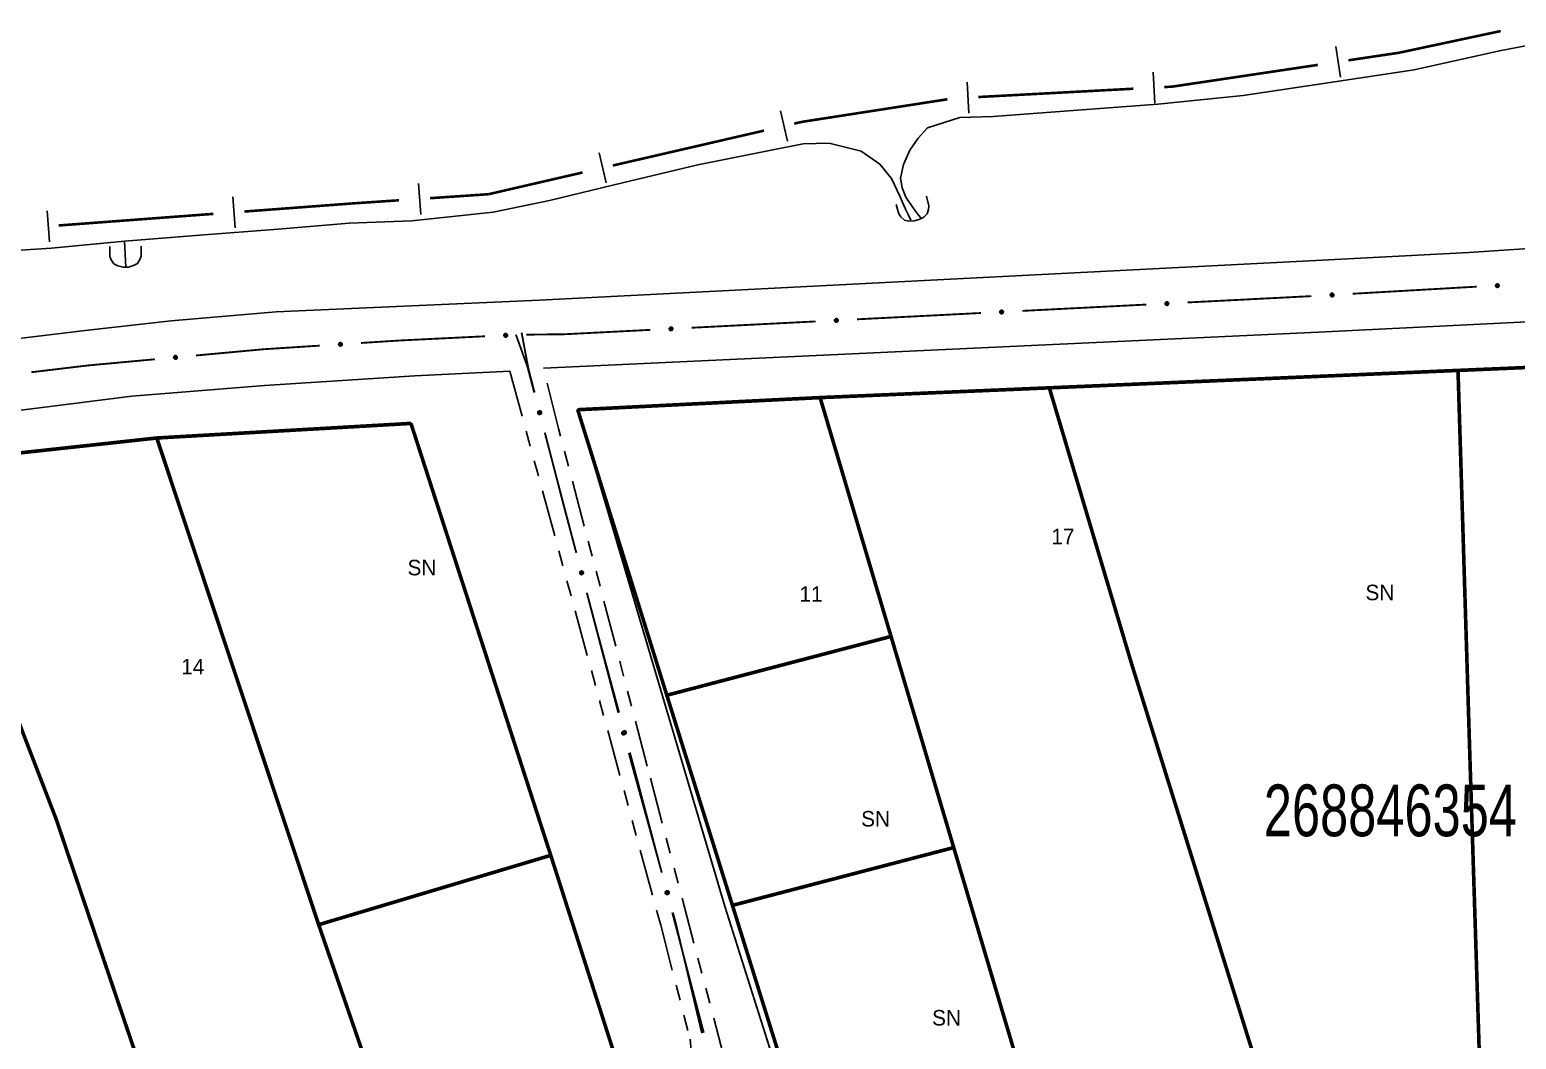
# Model space of a CAD drawing. Extents: x 205807 to 207855, y 4874692 to 4876446.
# Drawn here: x 205928.6 to 206072.4, y 4875937.2 to 4876034.8 of the extents above; entities that cross this region are included whole.
import ezdxf
from ezdxf.enums import TextEntityAlignment as Align

# ---------------------------------------------------------------- set-up
doc = ezdxf.new("R2010")
doc.units = 0
doc.header["$LTSCALE"] = 1.5
doc.header["$MEASUREMENT"] = 0
doc.linetypes.add('TRACO_25', pattern=[8, 3, -1, 1, -1, 1, -1])
for name, color, linetype in [('CD_MALHA_LOTES', 7, 'CONTINUOUS'), ('CD_TXT_QUADRA', 7, 'CONTINUOUS'), ('HD-CURSO-PERENE', 170, 'CONTINUOUS'), ('LM-LIM-SETORES-BAIRROS', 250, 'CONTINUOUS'), ('RU-QUADRA', 210, 'CONTINUOUS'), ('SV-EIXO-RUA-N-PAV', 6, 'CONTINUOUS'), ('SV-EIXO-RUA-PAV', 20, 'CONTINUOUS'), ('SV-PONTE-BUEIRO', 251, 'CONTINUOUS'), ('SV-RUA-NAO-PAV', 7, 'CONTINUOUS'), ('SV-RUA-PAVIM', 7, 'CONTINUOUS'), ('Th_NmrPort', 1, 'CONTINUOUS')]:
    doc.layers.add(name, color=color, linetype=linetype)
doc.styles.add('ARIAL', font='ARIAL.SHX')

# ---------------------------------------------------------------- blocks, each defined once
blk = doc.blocks.new('COD119', base_point=(206910.585966, 4876308.450231))
at = {"layer": 'SV-PONTE-BUEIRO'}
blk.add_lwpolyline([(206909.075966, 4876306.450231), (206909.075966, 4876307.283564), (206909.075966, 4876307.408564), (206909.201799, 4876307.741897), (206909.453466, 4876308.116897), (206909.830966, 4876308.325231), (206910.334299, 4876308.450231), (206910.837633, 4876308.450231), (206911.340966, 4876308.325231), (206911.718466, 4876308.116897), (206911.970133, 4876307.741897), (206912.095966, 4876307.408564), (206912.095966, 4876307.283564), (206912.095966, 4876306.450231)], dxfattribs=at)

msp = doc.modelspace()

# ---------------------------------------------------------------- linework, layer by layer
at = {"layer": 'CD_MALHA_LOTES', "linetype": 'Continuous', "const_width": 0.35, "flags": 128}
for points in [[(206066.731964, 4876001.857556), (206027.219439, 4876000.175144)], [(206088.728857, 4876002.794167), (206066.731964, 4876001.857556)], [(206071.281325, 4875856.179932), (206069.075104, 4875926.826557), (206067.886284, 4875964.301514), (206066.731964, 4876001.857556)], [(206027.219439, 4876000.175144), (206005.059177, 4875999.231577)], [(206071.281325, 4875856.179932), (206062.608129, 4875885.503664), (206035.181109, 4875973.474547), (206027.219439, 4876000.175144)], [(206005.059177, 4875999.231577), (205981.624133, 4875998.058359)], [(206011.91681, 4875976.146354), (206005.059177, 4875999.231577)], [(205981.624133, 4875998.058359), (205990.241111, 4875970.463202)], [(205940.931013, 4875995.326559), (205965.503093, 4875996.735742)], [(205965.503093, 4875996.735742), (205979.019131, 4875954.990541)], [(205917.988426, 4875992.828644), (205940.931013, 4875995.326559)], [(205956.580621, 4875948.287106), (205940.931013, 4875995.326559)], [(206012.398436, 4875721.467719), (205983.371201, 4875804.459051), (205931.208709, 4875958.473066), (205917.988426, 4875992.828644)], [(205990.241111, 4875970.463202), (206011.91681, 4875976.146354)], [(206017.978547, 4875955.7404), (206011.91681, 4875976.146354)], [(205990.241111, 4875970.463202), (205996.583156, 4875950.153332)], [(205996.583156, 4875950.153332), (206017.978547, 4875955.7404)], [(206023.76922, 4875936.246943), (206017.978547, 4875955.7404)], [(205956.580621, 4875948.287106), (205979.019131, 4875954.990541)], [(205979.019131, 4875954.990541), (205989.526448, 4875922.158075)], [(205996.583156, 4875950.153332), (206002.656787, 4875930.703034)], [(205967.606794, 4875916.297143), (205956.580621, 4875948.287106)]]:
    msp.add_lwpolyline(points, dxfattribs=at)
at = {"layer": 'HD-CURSO-PERENE', "linetype": 'Continuous'}
for points in [[(206075.601595, 4876033.687876, 2.231678), (206070.742716, 4876032.759628, 2.231678), (206062.486826, 4876030.916655, 2.231678), (206054.160551, 4876029.659171, 2.231678), (206045.962361, 4876028.417211, 2.231678), (206037.717278, 4876027.576265, 2.231678), (206029.512858, 4876026.967638, 2.231678), (206021.780679, 4876026.389195, 2.231678), (206018.560131, 4876026.290842, 2.231678), (206015.439577, 4876025.316198, 2.231678), (206014.545336, 4876024.304865, 2.231678), (206013.739435, 4876023.16052, 2.231678), (206013.110605, 4876021.761479, 2.231678), (206012.817037, 4876020.428528, 2.231678), (206012.980175, 4876019.51156, 2.231678), (206013.363797, 4876018.59025, 2.231678), (206013.9584, 4876017.685539, 2.231678), (206014.48012, 4876017.000781, 2.231678), (206014.862772, 4876016.516306, 2.231678)], [(206013.841328, 4876016.366601, 2.231678), (206013.534503, 4876017.000781, 2.231678), (206013.30625, 4876017.457286, 2.231678), (206012.813027, 4876018.648167, 2.231678), (206011.969342, 4876020.391963, 2.231678), (206010.844195, 4876021.79119, 2.231678), (206009.034665, 4876023.033172, 2.231678), (206005.920225, 4876023.814956, 2.231678), (206003.426172, 4876023.750537, 2.231678), (206000.156339, 4876023.10842, 2.231678), (205993.246226, 4876021.741077, 2.231678), (205986.079021, 4876020.014014, 2.231678), (205978.903814, 4876018.286982, 2.231678), (205973.442814, 4876017.146344, 2.231678), (205965.589857, 4876016.303836, 2.231678), (205959.515284, 4876016.103582, 2.231678), (205952.67937, 4876015.513551, 2.231678), (205945.107219, 4876014.926454, 2.231678), (205937.807178, 4876014.346289, 2.231678), (205930.738987, 4876013.685034, 2.231678), (205924.655829, 4876013.276383, 2.231678)], [(205937.807178, 4876014.346289, 2.231678), (205937.931087, 4876011.847747, 5.384261)]]:
    msp.add_polyline3d(points, dxfattribs=at)
at = {"layer": 'LM-LIM-SETORES-BAIRROS', "const_width": 0.25}
for points in [[(206070.863877, 4876034.659753), (206061.084159, 4876032.572382)], [(206061.044331, 4876032.563882), (206056.139511, 4876031.830978)], [(206061.084159, 4876032.572382), (206061.044331, 4876032.563882)], [(206053.172452, 4876031.387624), (206039.326178, 4876029.31864)], [(206035.333984, 4876029.084135), (206020.355462, 4876028.281713)], [(206039.110874, 4876029.286469), (206038.329688, 4876029.24462)], [(206039.326178, 4876029.31864), (206039.110874, 4876029.286469)], [(206017.365732, 4876028.06384), (206003.531298, 4876025.917116)], [(205999.630667, 4876025.033592), (205985.014799, 4876021.660699)], [(206003.311439, 4876025.883001), (206002.55384, 4876025.70817)], [(206003.531298, 4876025.917116), (206003.311439, 4876025.883001)], [(205982.091625, 4876020.986121), (205973.322104, 4876018.962385)], [(205972.995369, 4876018.886985), (205967.343603, 4876018.504739)], [(205973.322104, 4876018.962385), (205972.995369, 4876018.886985)], [(205959.948744, 4876018.004604), (205949.390151, 4876017.212709)], [(205960.359558, 4876018.032387), (205959.948744, 4876018.004604)], [(205964.350441, 4876018.302303), (205960.359558, 4876018.032387)], [(205946.398553, 4876016.988339), (205931.440563, 4876015.86649)]]:
    msp.add_lwpolyline(points, dxfattribs=at)
at = {"layer": 'LM-LIM-SETORES-BAIRROS'}
for points in [[(206054.928814, 4876033.166723), (206055.372168, 4876030.199664)], [(206037.250878, 4876030.688977), (206037.411363, 4876027.693273)], [(206019.276652, 4876029.726071), (206019.437136, 4876026.730366)], [(206001.24216, 4876026.944898), (206001.916738, 4876024.021724)], [(205983.703118, 4876022.897426), (205984.377697, 4876019.974253)], [(205966.244664, 4876019.933841), (205966.4471, 4876016.940679)], [(205948.280767, 4876018.633718), (205948.505136, 4876015.64212)], [(205930.331179, 4876017.287499), (205930.555549, 4876014.295901)]]:
    msp.add_lwpolyline(points, dxfattribs=at)
at = {"layer": 'RU-QUADRA', "linetype": 'Continuous', "const_width": 0.18, "flags": 128}
for points in [[(206088.728857, 4876002.794167), (206066.731964, 4876001.857556), (206027.219439, 4876000.175144), (206005.059177, 4875999.231577), (205981.624133, 4875998.058359), (205989.840646, 4875970.338151), (205995.887951, 4875949.936244), (206002.044025, 4875930.511691), (206005.061362, 4875920.990946), (206008.078698, 4875911.470202), (206029.45576, 4875849.256611), (206032.278039, 4875839.687897), (206035.184416, 4875829.834054), (206038.084702, 4875820.000863), (206040.91092, 4875810.41879), (206046.741156, 4875791.189787), (206064.114858, 4875733.888675)], [(206006.245617, 4875872.66484), (206003.149358, 4875881.830597), (205996.697843, 4875900.928818), (205989.526448, 4875922.158075), (205979.019131, 4875954.990541), (205965.503093, 4875996.735742), (205940.931013, 4875995.326559), (205917.988426, 4875992.828644), (205890.749491, 4875987.8547), (205867.926781, 4875982.438278), (205851.820048, 4875976.630899), (205844.022755, 4875973.819538), (205837.041932, 4875967.201626), (205831.636021, 4875960.00826), (205823.939853, 4875940.839255), (205880.229971, 4875798.756147)]]:
    msp.add_lwpolyline(points, dxfattribs=at)
at = {"layer": 'SV-EIXO-RUA-N-PAV', "const_width": 0.18}
for points in [[(205975.953714, 4876004.477072), (205975.657243, 4876005.304071)], [(205976.372041, 4876004.602427), (205976.200553, 4876005.510681)], [(205976.85482, 4876002.045488), (205976.372041, 4876004.602427)], [(205976.771921, 4876002.194707), (205975.953714, 4876004.477072)], [(205976.918065, 4876001.638169), (205976.771921, 4876002.194707)], [(205976.954115, 4876001.660194), (205976.85482, 4876002.045488)], [(205977.426034, 4875999.703752), (205976.918065, 4876001.638169)], [(205977.453233, 4875999.723475), (205976.954115, 4876001.660194)], [(205981.489785, 4875984.22842), (205978.441972, 4875995.834919)], [(205980.295781, 4875988.693591), (205978.45147, 4875995.850037)], [(205980.452596, 4875988.104379), (205980.295781, 4875988.693591)], [(205981.481364, 4875984.238938), (205980.452596, 4875988.104379)], [(205985.553537, 4875968.753087), (205982.505723, 4875980.359586)], [(205983.591349, 4875976.310979), (205982.510131, 4875980.373496)], [(205983.799261, 4875975.542545), (205983.591349, 4875976.310979)], [(205985.627491, 4875968.785506), (205983.799261, 4875975.542545)], [(205986.862685, 4875963.767669), (205986.569475, 4875964.884254)], [(205987.177702, 4875963.05601), (205986.672194, 4875964.924341)], [(205987.088347, 4875962.952778), (205986.862685, 4875963.767669)], [(205989.757138, 4875953.315478), (205987.088347, 4875962.952778)], [(205987.194161, 4875962.993656), (205987.177702, 4875963.05601)], [(205989.746341, 4875953.324821), (205987.194161, 4875962.993656)], [(205990.957913, 4875948.734828), (205990.767213, 4875949.457286)], [(205991.086725, 4875948.514189), (205990.824654, 4875949.460558)], [(205991.02208, 4875948.490311), (205990.957913, 4875948.734828)], [(205993.814218, 4875937.850575), (205991.02208, 4875948.490311)], [(205991.090885, 4875948.496661), (205991.086725, 4875948.514189)], [(205993.550749, 4875938.130088), (205991.090885, 4875948.496661)], [(205993.645686, 4875937.797809), (205993.550749, 4875938.130088)]]:
    msp.add_lwpolyline(points, dxfattribs=at)
at = {"layer": 'SV-EIXO-RUA-N-PAV'}
for points in [[(205977.864025, 4875997.602408), (205977.821446, 4875997.626473), (205977.789773, 4875997.655862), (205977.770412, 4875997.687978), (205977.760702, 4875997.720819), (205977.754553, 4875997.755535), (205977.756076, 4875997.791905), (205977.766707, 4875997.831896), (205977.790548, 4875997.874777), (205977.822787, 4875997.905245), (205977.853257, 4875997.925911), (205977.886918, 4875997.938007), (205977.920744, 4875997.943416), (205977.95847, 4875997.940585), (205977.998892, 4875997.929415), (205978.041431, 4875997.904399), (205978.072285, 4875997.875374), (205978.090197, 4875997.843818), (205978.102143, 4875997.8099), (205978.107996, 4875997.774382), (205978.106296, 4875997.73869), (205978.094976, 4875997.698011), (205978.069729, 4875997.656353), (205978.041131, 4875997.625249), (205978.009835, 4875997.606899), (205977.976178, 4875997.595889), (205977.941433, 4875997.589299), (205977.904809, 4875997.589307), (205977.864025, 4875997.602408)], [(205977.881611, 4875997.62015), (205977.839143, 4875997.644409), (205977.807605, 4875997.673943), (205977.78839, 4875997.706147), (205977.778831, 4875997.739032), (205977.772841, 4875997.773776), (205977.77453, 4875997.810138), (205977.785344, 4875997.850081), (205977.80938, 4875997.892852), (205977.841758, 4875997.923172), (205977.872322, 4875997.943699), (205977.906039, 4875997.955641), (205977.939889, 4875997.960895), (205977.977602, 4875997.957892), (205978.017973, 4875997.946537), (205978.060396, 4875997.921327), (205978.091117, 4875997.892161), (205978.108884, 4875997.860524), (205978.120676, 4875997.826551), (205978.126366, 4875997.791007), (205978.124503, 4875997.755323), (205978.112997, 4875997.714696), (205978.08756, 4875997.673153), (205978.05882, 4875997.642181), (205978.027441, 4875997.623974), (205977.993733, 4875997.613119), (205977.958958, 4875997.606687), (205977.922335, 4875997.606863), (205977.881611, 4875997.62015)], [(205981.926323, 4875982.139058), (205981.883665, 4875982.162981), (205981.851895, 4875982.192265), (205981.832427, 4875982.224317), (205981.822608, 4875982.257125), (205981.816344, 4875982.291821), (205981.817746, 4875982.328195), (205981.828245, 4875982.368222), (205981.851943, 4875982.411182), (205981.884081, 4875982.441756), (205981.914482, 4875982.462524), (205981.948103, 4875982.474732), (205981.981911, 4875982.480252), (205982.019646, 4875982.477546), (205982.060105, 4875982.466511), (205982.102727, 4875982.441636), (205982.133677, 4875982.412713), (205982.151693, 4875982.381217), (205982.163752, 4875982.347339), (205982.169723, 4875982.311841), (205982.168141, 4875982.276143), (205982.156956, 4875982.235427), (205982.131847, 4875982.193685), (205982.103353, 4875982.162487), (205982.072118, 4875982.144033), (205982.038498, 4875982.132911), (205982.003774, 4875982.126205), (205981.967151, 4875982.126092), (205981.926323, 4875982.139058)], [(205981.927776, 4875982.127075), (205981.885198, 4875982.15114), (205981.853525, 4875982.180529), (205981.834163, 4875982.212645), (205981.824454, 4875982.245486), (205981.818304, 4875982.280202), (205981.819827, 4875982.316572), (205981.830458, 4875982.356563), (205981.854299, 4875982.399445), (205981.886538, 4875982.429912), (205981.917008, 4875982.450579), (205981.95067, 4875982.462675), (205981.984495, 4875982.468083), (205982.022221, 4875982.465252), (205982.062644, 4875982.454083), (205982.105182, 4875982.429066), (205982.136036, 4875982.400041), (205982.153948, 4875982.368486), (205982.165895, 4875982.334568), (205982.171748, 4875982.29905), (205982.170047, 4875982.263357), (205982.158728, 4875982.222678), (205982.13348, 4875982.18102), (205982.104882, 4875982.149916), (205982.073587, 4875982.131566), (205982.039929, 4875982.120557), (205982.005184, 4875982.113966), (205981.968561, 4875982.113974), (205981.927776, 4875982.127075)], [(205985.991528, 4875966.651742), (205985.948949, 4875966.675807), (205985.917276, 4875966.705197), (205985.897915, 4875966.737312), (205985.888205, 4875966.770153), (205985.882056, 4875966.80487), (205985.883579, 4875966.841239), (205985.89421, 4875966.881231), (205985.918051, 4875966.924112), (205985.95029, 4875966.954579), (205985.98076, 4875966.975246), (205986.014421, 4875966.987342), (205986.048247, 4875966.99275), (205986.085973, 4875966.98992), (205986.126395, 4875966.97875), (205986.168934, 4875966.953734), (205986.199788, 4875966.924708), (205986.2177, 4875966.893153), (205986.229646, 4875966.859235), (205986.235499, 4875966.823717), (205986.233799, 4875966.788024), (205986.222479, 4875966.747346), (205986.197232, 4875966.705687), (205986.168634, 4875966.674584), (205986.137338, 4875966.656233), (205986.103681, 4875966.645224), (205986.068936, 4875966.638633), (205986.032312, 4875966.638642), (205985.991528, 4875966.651742)], [(205986.081109, 4875966.68748), (205986.038352, 4875966.711227), (205986.006462, 4875966.74038), (205985.986861, 4875966.772351), (205985.976908, 4875966.805118), (205985.9705, 4875966.839788), (205985.971752, 4875966.876168), (205985.982086, 4875966.916237), (205986.005607, 4875966.959295), (205986.037618, 4875966.990001), (205986.067933, 4875967.010894), (205986.101504, 4875967.02324), (205986.135288, 4875967.028901), (205986.173035, 4875967.02635), (205986.213539, 4875967.015482), (205986.256263, 4875966.990783), (205986.287332, 4875966.961988), (205986.305478, 4875966.930567), (205986.317676, 4875966.896739), (205986.323793, 4875966.861265), (205986.322359, 4875966.825561), (205986.311342, 4875966.784799), (205986.286406, 4875966.742954), (205986.25804, 4875966.711639), (205986.226882, 4875966.693056), (205986.193307, 4875966.681796), (205986.158612, 4875966.674947), (205986.12199, 4875966.674683), (205986.081109, 4875966.68748)], [(205990.187012, 4875951.224037), (205990.144403, 4875951.248047), (205990.112692, 4875951.277396), (205990.09329, 4875951.309487), (205990.083538, 4875951.342315), (205990.077345, 4875951.377024), (205990.078821, 4875951.413395), (205990.089402, 4875951.4534), (205990.113187, 4875951.496312), (205990.145388, 4875951.526821), (205990.175831, 4875951.547526), (205990.209477, 4875951.559665), (205990.243296, 4875951.565117), (205990.281026, 4875951.562334), (205990.321462, 4875951.551216), (205990.364033, 4875951.526254), (205990.394924, 4875951.497268), (205990.412876, 4875951.465735), (205990.424865, 4875951.431833), (205990.430764, 4875951.396322), (205990.429109, 4875951.360628), (205990.417841, 4875951.319934), (205990.392647, 4875951.278244), (205990.364089, 4875951.247104), (205990.332817, 4875951.228714), (205990.299173, 4875951.217661), (205990.264436, 4875951.211026), (205990.227813, 4875951.210988), (205990.187012, 4875951.224037)], [(205990.223153, 4875951.22017), (205990.180257, 4875951.243665), (205990.148195, 4875951.272628), (205990.128406, 4875951.304482), (205990.118259, 4875951.337191), (205990.111646, 4875951.371822), (205990.112683, 4875951.408208), (205990.122779, 4875951.448338), (205990.146045, 4875951.491534), (205990.177874, 4875951.522429), (205990.208066, 4875951.543501), (205990.241563, 4875951.556046), (205990.275313, 4875951.561906), (205990.313074, 4875951.559579), (205990.353642, 4875951.54895), (205990.396511, 4875951.524504), (205990.427749, 4875951.495893), (205990.446081, 4875951.46458), (205990.458479, 4875951.430824), (205990.464806, 4875951.395388), (205990.463583, 4875951.359676), (205990.452807, 4875951.318849), (205990.428119, 4875951.276857), (205990.399939, 4875951.245375), (205990.368891, 4875951.226608), (205990.335384, 4875951.21515), (205990.300729, 4875951.208096), (205990.264109, 4875951.207615), (205990.223153, 4875951.22017)]]:
    msp.add_lwpolyline(points, close=True, dxfattribs=at)
for points in [[(205977.789773, 4875997.655862), (205977.754553, 4875997.755535)], [(205977.821446, 4875997.626473), (205977.756076, 4875997.791905)], [(205977.803319, 4875997.643148), (205977.758517, 4875997.765408)], [(205977.841365, 4875997.616459), (205977.763677, 4875997.804854)], [(205977.864025, 4875997.602408), (205977.766707, 4875997.831896)], [(205977.807605, 4875997.673943), (205977.772841, 4875997.773776)], [(205977.839143, 4875997.644409), (205977.77453, 4875997.810138)], [(205977.821092, 4875997.661167), (205977.77685, 4875997.783631)], [(205977.885943, 4875997.597127), (205977.781342, 4875997.850406)], [(205977.859015, 4875997.634304), (205977.78219, 4875997.823053)], [(205977.881611, 4875997.62015), (205977.785344, 4875997.850081)], [(205977.904809, 4875997.589307), (205977.790548, 4875997.874777)], [(205977.903505, 4875997.614769), (205977.800063, 4875997.868523)], [(205977.922056, 4875997.593914), (205977.807405, 4875997.885466)], [(205977.922335, 4875997.606863), (205977.80938, 4875997.892852)], [(205977.941433, 4875997.589299), (205977.822787, 4875997.905245)], [(205977.939603, 4875997.61139), (205977.826286, 4875997.903463)], [(205977.956784, 4875997.595979), (205977.83756, 4875997.910314)], [(205977.958958, 4875997.606687), (205977.841758, 4875997.923172)], [(205977.976178, 4875997.595889), (205977.853257, 4875997.925911)], [(205977.97434, 4875997.613297), (205977.856555, 4875997.928173)], [(205977.993733, 4875997.613119), (205977.872322, 4875997.943699)], [(205977.992764, 4875997.604016), (205977.873061, 4875997.930922)], [(205978.009835, 4875997.606899), (205977.886918, 4875997.938007)], [(205978.010356, 4875997.62117), (205977.89215, 4875997.948619)], [(205978.025346, 4875997.619626), (205977.905083, 4875997.93792)], [(205978.027441, 4875997.623974), (205977.906039, 4875997.955641)], [(205978.041131, 4875997.625249), (205977.920744, 4875997.943416)], [(205978.043009, 4875997.63663), (205977.924203, 4875997.955471)], [(205978.05882, 4875997.642181), (205977.939889, 4875997.960895)], [(205978.055848, 4875997.643154), (205977.941823, 4875997.937692)], [(205978.069729, 4875997.656353), (205977.95847, 4875997.940585)], [(205978.073618, 4875997.660019), (205977.960941, 4875997.955075)], [(205978.08756, 4875997.673153), (205977.977602, 4875997.957892)], [(205978.079898, 4875997.680507), (205977.979949, 4875997.932186)], [(205978.094976, 4875997.698011), (205977.998892, 4875997.929415)], [(205978.097839, 4875997.697261), (205977.999042, 4875997.949394)], [(205978.112997, 4875997.714696), (205978.017973, 4875997.946537)], [(205978.096936, 4875997.723072), (205978.022581, 4875997.909522)], [(205978.106296, 4875997.73869), (205978.041431, 4875997.904399)], [(205978.115072, 4875997.739748), (205978.04157, 4875997.926535)], [(205978.105429, 4875997.760572), (205978.058961, 4875997.883805)], [(205978.124503, 4875997.755323), (205978.060396, 4875997.921327)], [(205978.107996, 4875997.774382), (205978.072285, 4875997.875374)], [(205978.123736, 4875997.777209), (205978.077832, 4875997.900653)], [(205978.126366, 4875997.791007), (205978.091117, 4875997.892161)], [(205981.851895, 4875982.192265), (205981.816344, 4875982.291821)], [(205981.883665, 4875982.162981), (205981.817746, 4875982.328195)], [(205981.853525, 4875982.180529), (205981.818304, 4875982.280202)], [(205981.885198, 4875982.15114), (205981.819827, 4875982.316572)], [(205981.865482, 4875982.179597), (205981.820275, 4875982.301707)], [(205981.86707, 4875982.167816), (205981.822268, 4875982.290075)], [(205981.903617, 4875982.153033), (205981.825305, 4875982.34117)], [(205981.905116, 4875982.141126), (205981.827429, 4875982.329522)], [(205981.926323, 4875982.139058), (205981.828245, 4875982.368222)], [(205981.927776, 4875982.127075), (205981.830458, 4875982.356563)], [(205981.948259, 4875982.13385), (205981.842818, 4875982.38678)], [(205981.949694, 4875982.121795), (205981.845093, 4875982.375073)], [(205981.967151, 4875982.126092), (205981.851943, 4875982.411182)], [(205981.968561, 4875982.113974), (205981.854299, 4875982.399445)], [(205981.984383, 4875982.130756), (205981.868765, 4875982.421926)], [(205981.985808, 4875982.118581), (205981.871156, 4875982.410133)], [(205982.003774, 4875982.126205), (205981.884081, 4875982.441756)], [(205982.005184, 4875982.113966), (205981.886538, 4875982.429912)], [(205982.019103, 4875982.132937), (205981.898838, 4875982.446874)], [(205982.020535, 4875982.120646), (205981.901312, 4875982.434981)], [(205982.038498, 4875982.132911), (205981.914482, 4875982.462524)], [(205982.039929, 4875982.120557), (205981.917008, 4875982.450579)], [(205982.055057, 4875982.141094), (205981.93427, 4875982.4676)], [(205982.056516, 4875982.128684), (205981.936813, 4875982.45559)], [(205982.072118, 4875982.144033), (205981.948103, 4875982.474732)], [(205982.073587, 4875982.131566), (205981.95067, 4875982.462675)], [(205982.087586, 4875982.156811), (205981.966268, 4875982.474704)], [(205982.089097, 4875982.144293), (205981.968834, 4875982.462587)], [(205982.103353, 4875982.162487), (205981.981911, 4875982.480252)], [(205982.104882, 4875982.149916), (205981.984495, 4875982.468083)], [(205982.11801, 4875982.180441), (205982.003009, 4875982.474599)], [(205982.119599, 4875982.167822), (205982.005574, 4875982.46236)], [(205982.131847, 4875982.193685), (205982.019646, 4875982.477546)], [(205982.13348, 4875982.18102), (205982.022221, 4875982.465252)], [(205982.141936, 4875982.217873), (205982.041153, 4875982.469218)], [(205982.143649, 4875982.205174), (205982.043701, 4875982.456853)], [(205982.156956, 4875982.235427), (205982.060105, 4875982.466511)], [(205982.158728, 4875982.222678), (205982.062644, 4875982.454083)], [(205982.158833, 4875982.260494), (205982.08386, 4875982.446696)], [(205982.160687, 4875982.24774), (205982.086333, 4875982.434189)], [(205982.168141, 4875982.276143), (205982.102727, 4875982.441636)], [(205982.170047, 4875982.263357), (205982.105182, 4875982.429066)], [(205982.167201, 4875982.298022), (205982.120325, 4875982.4211)], [(205982.16918, 4875982.28524), (205982.122712, 4875982.408473)], [(205982.169723, 4875982.311841), (205982.133677, 4875982.412713)], [(205982.171748, 4875982.29905), (205982.136036, 4875982.400041)], [(205985.917276, 4875966.705197), (205985.882056, 4875966.80487)], [(205985.948949, 4875966.675807), (205985.883579, 4875966.841239)], [(205985.930822, 4875966.692483), (205985.88602, 4875966.814743)], [(205985.968868, 4875966.665793), (205985.89118, 4875966.854189)], [(205985.991528, 4875966.651742), (205985.89421, 4875966.881231)], [(205986.013446, 4875966.646462), (205985.908845, 4875966.89974)], [(205986.032312, 4875966.638642), (205985.918051, 4875966.924112)], [(205986.049559, 4875966.643248), (205985.934908, 4875966.9348)], [(205986.068936, 4875966.638633), (205985.95029, 4875966.954579)], [(205986.084287, 4875966.645313), (205985.965063, 4875966.959648)], [(205986.006462, 4875966.74038), (205985.9705, 4875966.839788)], [(205986.038352, 4875966.711227), (205985.971752, 4875966.876168)], [(205986.020101, 4875966.727767), (205985.974391, 4875966.84969)], [(205986.058345, 4875966.701362), (205985.979257, 4875966.889174)], [(205986.103681, 4875966.645224), (205985.98076, 4875966.975246)], [(205986.081109, 4875966.68748), (205985.982086, 4875966.916237)], [(205986.103066, 4875966.682363), (205985.996583, 4875966.934856)], [(205986.120267, 4875966.653351), (205986.000564, 4875966.980257)], [(205986.12199, 4875966.674683), (205986.005607, 4875966.959295)], [(205986.137338, 4875966.656233), (205986.014421, 4875966.987342)], [(205986.139202, 4875966.679418), (205986.022384, 4875966.970108)], [(205986.152849, 4875966.668961), (205986.032586, 4875966.987255)], [(205986.158612, 4875966.674947), (205986.037618, 4875966.990001)], [(205986.168634, 4875966.674584), (205986.048247, 4875966.99275)], [(205986.173913, 4875966.681741), (205986.052354, 4875966.99518)], [(205986.193307, 4875966.681796), (205986.067933, 4875967.010894)], [(205986.183351, 4875966.692489), (205986.069326, 4875966.987027)], [(205986.197232, 4875966.705687), (205986.085973, 4875966.98992)], [(205986.209833, 4875966.690046), (205986.0877, 4875967.016052)], [(205986.226882, 4875966.693056), (205986.101504, 4875967.02324)], [(205986.207401, 4875966.729842), (205986.107452, 4875966.98152)], [(205986.242297, 4875966.705898), (205986.119669, 4875967.023288)], [(205986.222479, 4875966.747346), (205986.126395, 4875966.97875)], [(205986.25804, 4875966.711639), (205986.135288, 4875967.028901)], [(205986.224439, 4875966.772407), (205986.150084, 4875966.958856)], [(205986.272623, 4875966.729653), (205986.156409, 4875967.023334)], [(205986.233799, 4875966.788024), (205986.168934, 4875966.953734)], [(205986.286406, 4875966.742954), (205986.173035, 4875967.02635)], [(205986.232932, 4875966.809907), (205986.186464, 4875966.93314)], [(205986.296395, 4875966.767184), (205986.194576, 4875967.018111)], [(205986.235499, 4875966.823717), (205986.199788, 4875966.924708)], [(205986.311342, 4875966.784799), (205986.213539, 4875967.015482)], [(205986.313116, 4875966.809874), (205986.237375, 4875966.995765)], [(205986.322359, 4875966.825561), (205986.256263, 4875966.990783)], [(205986.321329, 4875966.847436), (205986.273945, 4875966.97032)], [(205986.323793, 4875966.861265), (205986.287332, 4875966.961988)], [(205990.164334, 4875951.238058), (205990.086406, 4875951.426355)], [(205990.187012, 4875951.224037), (205990.089402, 4875951.4534)], [(205990.208937, 4875951.218784), (205990.104013, 4875951.471929)], [(205990.227813, 4875951.210988), (205990.113187, 4875951.496312)], [(205990.200308, 4875951.233917), (205990.120111, 4875951.421259)], [(205990.223153, 4875951.22017), (205990.122779, 4875951.448338)], [(205990.245054, 4875951.215616), (205990.130031, 4875951.507022)], [(205990.24514, 4875951.215183), (205990.137166, 4875951.467042)], [(205990.264436, 4875951.211026), (205990.145388, 4875951.526821)], [(205990.264109, 4875951.207615), (205990.146045, 4875951.491534)], [(205990.279779, 4875951.217726), (205990.160155, 4875951.531908)], [(205990.281293, 4875951.212452), (205990.162758, 4875951.502447)], [(205990.299173, 4875951.217661), (205990.175831, 4875951.547526)], [(205990.300729, 4875951.208096), (205990.177874, 4875951.522429)], [(205990.31599, 4875951.214981), (205990.192579, 4875951.527695)], [(205990.315749, 4875951.225809), (205990.19563, 4875951.552562)], [(205990.335384, 4875951.21515), (205990.208066, 4875951.543501)], [(205990.332817, 4875951.228714), (205990.209477, 4875951.559665)], [(205990.348311, 4875951.241461), (205990.227642, 4875951.559601)], [(205990.35186, 4875951.223498), (205990.227802, 4875951.548776)], [(205990.368891, 4875951.226608), (205990.241563, 4875951.556046)], [(205990.364089, 4875951.247104), (205990.243296, 4875951.565117)], [(205990.38423, 4875951.239542), (205990.259727, 4875951.556201)], [(205990.378783, 4875951.265028), (205990.264382, 4875951.55942)], [(205990.399939, 4875951.245375), (205990.275313, 4875951.561906)], [(205990.392647, 4875951.278244), (205990.281026, 4875951.562334)], [(205990.414415, 4875951.263475), (205990.296467, 4875951.556464)], [(205990.402785, 4875951.302411), (205990.302516, 4875951.553962)], [(205990.428119, 4875951.276857), (205990.313074, 4875951.559579)], [(205990.417841, 4875951.319934), (205990.321462, 4875951.551216)], [(205990.437964, 4875951.301146), (205990.334663, 4875951.551467)], [(205990.419769, 4875951.344998), (205990.345176, 4875951.531352)], [(205990.452807, 4875951.318849), (205990.353642, 4875951.54895)], [(205990.429109, 4875951.360628), (205990.364033, 4875951.526254)], [(205990.454432, 4875951.343935), (205990.377594, 4875951.529374)], [(205990.428214, 4875951.382509), (205990.381589, 4875951.505682)], [(205990.430764, 4875951.396322), (205990.394924, 4875951.497268)], [(205990.463583, 4875951.359676), (205990.396511, 4875951.524504)], [(205990.462424, 4875951.381545), (205990.414314, 4875951.504146)], [(205990.464806, 4875951.395388), (205990.427749, 4875951.495893)], [(205990.112692, 4875951.277396), (205990.077345, 4875951.377024)], [(205990.144403, 4875951.248047), (205990.078821, 4875951.413395)], [(205990.126254, 4875951.2647), (205990.081296, 4875951.386902)], [(205990.148195, 4875951.272628), (205990.111646, 4875951.371822)], [(205990.180257, 4875951.243665), (205990.112683, 4875951.408208)], [(205990.161909, 4875951.260096), (205990.115478, 4875951.381747)]]:
    msp.add_lwpolyline(points, dxfattribs=at)
at = {"layer": 'SV-EIXO-RUA-PAV', "const_width": 0.18}
for points in [[(206052.421806, 4876009.03018), (206040.580149, 4876008.426216)], [(206052.564522, 4876009.038367), (206052.421806, 4876009.03018)], [(206067.128912, 4876009.87403), (206056.557954, 4876009.267499)], [(206067.539941, 4876009.896737), (206067.128912, 4876009.87403)], [(206068.538418, 4876009.951902), (206067.539941, 4876009.896737)], [(206020.606112, 4876007.407472), (206008.621689, 4876006.796226)], [(206036.585342, 4876008.222467), (206024.600919, 4876007.611221)], [(206004.626882, 4876006.592478), (205992.64246, 4876005.981232)], [(205964.420269, 4876004.750653), (205960.680045, 4876004.510455)], [(205964.672035, 4876004.763051), (205964.420269, 4876004.750653)], [(205972.66235, 4876005.156573), (205964.672035, 4876004.763051)], [(205980.332876, 4876005.353403), (205976.658664, 4876005.314629)], [(205980.658037, 4876005.369986), (205980.332876, 4876005.353403)], [(205988.647652, 4876005.777483), (205980.658037, 4876005.369986)], [(205951.280313, 4876003.906803), (205944.727202, 4876003.302615)], [(205951.698547, 4876003.93366), (205951.280313, 4876003.906803)], [(205956.688268, 4876004.254102), (205951.698547, 4876003.93366)], [(205934.282756, 4876002.339652), (205928.810638, 4876001.684006)], [(205934.769436, 4876002.384522), (205934.282756, 4876002.339652)], [(205940.744095, 4876002.935378), (205934.769436, 4876002.384522)]]:
    msp.add_lwpolyline(points, dxfattribs=at)
at = {"layer": 'SV-EIXO-RUA-PAV'}
for points in [[(206054.710989, 4876009.051264), (206054.678963, 4876009.014298), (206054.643881, 4876008.989077), (206054.608565, 4876008.976464), (206054.574451, 4876008.973455), (206054.539205, 4876008.974307), (206054.503858, 4876008.983006), (206054.466767, 4876009.001352), (206054.42946, 4876009.033217), (206054.405985, 4876009.070854), (206054.391767, 4876009.104815), (206054.386581, 4876009.140207), (206054.387983, 4876009.174433), (206054.398233, 4876009.21085), (206054.417192, 4876009.248257), (206054.450141, 4876009.284995), (206054.484705, 4876009.309485), (206054.519184, 4876009.320789), (206054.554797, 4876009.325777), (206054.590771, 4876009.324476), (206054.625418, 4876009.315736), (206054.663047, 4876009.29658), (206054.698877, 4876009.263578), (206054.723696, 4876009.229384), (206054.735481, 4876009.195073), (206054.739602, 4876009.159901), (206054.739177, 4876009.124539), (206054.731912, 4876009.088643), (206054.710989, 4876009.051264)], [(206070.684907, 4876009.960245), (206070.652804, 4876009.923347), (206070.617668, 4876009.898201), (206070.582325, 4876009.885662), (206070.548205, 4876009.882725), (206070.512961, 4876009.883653), (206070.477633, 4876009.892427), (206070.44058, 4876009.910851), (206070.403341, 4876009.942796), (206070.379947, 4876009.980482), (206070.3658, 4876010.014474), (206070.360689, 4876010.049876), (206070.362163, 4876010.084099), (206070.372491, 4876010.120494), (206070.391529, 4876010.157861), (206070.424557, 4876010.194529), (206070.459172, 4876010.218946), (206070.493675, 4876010.230176), (206070.529299, 4876010.235089), (206070.565269, 4876010.233711), (206070.599898, 4876010.224898), (206070.637487, 4876010.205662), (206070.673246, 4876010.172585), (206070.697993, 4876010.138338), (206070.709705, 4876010.104001), (206070.713752, 4876010.068821), (206070.713252, 4876010.03346), (206070.70591, 4876009.99758), (206070.684907, 4876009.960245)], [(206022.752617, 4876007.406728), (206022.720357, 4876007.369967), (206022.685115, 4876007.344969), (206022.64972, 4876007.33258), (206022.615588, 4876007.329788), (206022.580347, 4876007.330864), (206022.545057, 4876007.339788), (206022.508082, 4876007.358369), (206022.470979, 4876007.390471), (206022.447744, 4876007.428256), (206022.433742, 4876007.462307), (206022.428781, 4876007.497731), (206022.4304, 4876007.531947), (206022.440882, 4876007.568299), (206022.460078, 4876007.605585), (206022.49326, 4876007.642112), (206022.527979, 4876007.666382), (206022.562529, 4876007.677467), (206022.598173, 4876007.682228), (206022.634138, 4876007.680698), (206022.668729, 4876007.671739), (206022.706235, 4876007.652344), (206022.741854, 4876007.619115), (206022.766456, 4876007.584764), (206022.778022, 4876007.550378), (206022.78192, 4876007.515181), (206022.781271, 4876007.479822), (206022.773777, 4876007.443974), (206022.752617, 4876007.406728)], [(206038.731846, 4876008.221722), (206038.699587, 4876008.184961), (206038.664345, 4876008.159964), (206038.62895, 4876008.147575), (206038.594818, 4876008.144783), (206038.559577, 4876008.145859), (206038.524287, 4876008.154783), (206038.487312, 4876008.173364), (206038.450209, 4876008.205465), (206038.426974, 4876008.243251), (206038.412971, 4876008.277302), (206038.408011, 4876008.312725), (206038.40963, 4876008.346942), (206038.420112, 4876008.383293), (206038.439307, 4876008.420579), (206038.47249, 4876008.457107), (206038.507209, 4876008.481377), (206038.541759, 4876008.492461), (206038.577403, 4876008.497223), (206038.613367, 4876008.495693), (206038.647959, 4876008.486733), (206038.685465, 4876008.467339), (206038.721084, 4876008.43411), (206038.745686, 4876008.399758), (206038.757252, 4876008.365373), (206038.76115, 4876008.330176), (206038.7605, 4876008.294817), (206038.753007, 4876008.258969), (206038.731846, 4876008.221722)], [(205990.794157, 4876005.776739), (205990.761898, 4876005.739978), (205990.726655, 4876005.71498), (205990.69126, 4876005.702591), (205990.657128, 4876005.699799), (205990.621888, 4876005.700875), (205990.586597, 4876005.709799), (205990.549623, 4876005.72838), (205990.51252, 4876005.760482), (205990.489285, 4876005.798267), (205990.475282, 4876005.832318), (205990.470321, 4876005.867741), (205990.471941, 4876005.901958), (205990.482423, 4876005.938309), (205990.501618, 4876005.975596), (205990.534801, 4876006.012123), (205990.569519, 4876006.036393), (205990.60407, 4876006.047478), (205990.639713, 4876006.052239), (205990.675678, 4876006.050709), (205990.710269, 4876006.04175), (205990.747776, 4876006.022355), (205990.783395, 4876005.989126), (205990.807996, 4876005.954775), (205990.819563, 4876005.920389), (205990.823461, 4876005.885192), (205990.822811, 4876005.849833), (205990.815317, 4876005.813985), (205990.794157, 4876005.776739)], [(206006.773387, 4876006.591733), (206006.741128, 4876006.554972), (206006.705885, 4876006.529975), (206006.67049, 4876006.517586), (206006.636358, 4876006.514793), (206006.601118, 4876006.51587), (206006.565827, 4876006.524794), (206006.528853, 4876006.543375), (206006.491749, 4876006.575476), (206006.468515, 4876006.613262), (206006.454512, 4876006.647313), (206006.449551, 4876006.682736), (206006.45117, 4876006.716953), (206006.461652, 4876006.753304), (206006.480848, 4876006.79059), (206006.51403, 4876006.827118), (206006.548749, 4876006.851388), (206006.583299, 4876006.862472), (206006.618943, 4876006.867234), (206006.654908, 4876006.865704), (206006.689499, 4876006.856744), (206006.727006, 4876006.837349), (206006.762625, 4876006.804121), (206006.787226, 4876006.769769), (206006.798793, 4876006.735384), (206006.802691, 4876006.700187), (206006.802041, 4876006.664828), (206006.794547, 4876006.628979), (206006.773387, 4876006.591733)], [(205974.80885, 4876005.152073), (205974.776527, 4876005.115369), (205974.741241, 4876005.090433), (205974.705824, 4876005.078106), (205974.671687, 4876005.075373), (205974.636449, 4876005.076511), (205974.601174, 4876005.085497), (205974.564232, 4876005.104143), (205974.527185, 4876005.136309), (205974.504016, 4876005.174135), (205974.490073, 4876005.208211), (205974.485174, 4876005.243643), (205974.486853, 4876005.277857), (205974.497399, 4876005.314189), (205974.51666, 4876005.351442), (205974.549906, 4876005.387911), (205974.584667, 4876005.412121), (205974.619237, 4876005.423144), (205974.654889, 4876005.427844), (205974.690851, 4876005.426251), (205974.725426, 4876005.417231), (205974.762899, 4876005.39777), (205974.79846, 4876005.364479), (205974.823001, 4876005.330085), (205974.834507, 4876005.295679), (205974.838344, 4876005.260475), (205974.837632, 4876005.225118), (205974.830076, 4876005.189283), (205974.80885, 4876005.152073)], [(205942.888829, 4876003.022572), (205942.858102, 4876002.98452), (205942.823914, 4876002.9581), (205942.789056, 4876002.944271), (205942.755067, 4876002.940083), (205942.719812, 4876002.939715), (205942.684185, 4876002.947185), (205942.646481, 4876002.964236), (205942.608094, 4876002.994791), (205942.58333, 4876003.031592), (205942.567944, 4876003.065041), (205942.561536, 4876003.100231), (205942.561752, 4876003.134486), (205942.570736, 4876003.171236), (205942.588388, 4876003.209277), (205942.620047, 4876003.247134), (205942.653742, 4876003.272806), (205942.687809, 4876003.285296), (205942.723228, 4876003.291514), (205942.759225, 4876003.291459), (205942.794154, 4876003.283924), (205942.832424, 4876003.266082), (205942.869374, 4876003.23434), (205942.895362, 4876003.201025), (205942.908328, 4876003.167143), (205942.913665, 4876003.132135), (205942.914464, 4876003.096779), (205942.908445, 4876003.060654), (205942.888829, 4876003.022572)], [(205958.834596, 4876004.281632), (205958.802824, 4876004.24445), (205958.767914, 4876004.21899), (205958.732685, 4876004.206136), (205958.698593, 4876004.202894), (205958.663341, 4876004.203506), (205958.627936, 4876004.211965), (205958.59072, 4876004.230057), (205958.553197, 4876004.261667), (205958.529467, 4876004.299143), (205958.515017, 4876004.333007), (205958.50959, 4876004.368362), (205958.510758, 4876004.402597), (205958.52076, 4876004.439083), (205958.539463, 4876004.476619), (205958.572162, 4876004.51358), (205958.606558, 4876004.538305), (205958.640959, 4876004.549844), (205958.676537, 4876004.555075), (205958.712518, 4876004.554019), (205958.747225, 4876004.545515), (205958.784984, 4876004.526616), (205958.821037, 4876004.49386), (205958.846089, 4876004.459835), (205958.858108, 4876004.425605), (205958.862469, 4876004.390462), (205958.862285, 4876004.355098), (205958.855264, 4876004.319154), (205958.834596, 4876004.281632)]]:
    msp.add_lwpolyline(points, close=True, dxfattribs=at)
for points in [[(206054.735481, 4876009.195073), (206054.386581, 4876009.140207)], [(206054.723696, 4876009.229384), (206054.387983, 4876009.174433)], [(206054.72608, 4876009.212797), (206054.390266, 4876009.157993)], [(206054.734923, 4876009.177769), (206054.39078, 4876009.12522)], [(206054.739602, 4876009.159901), (206054.391767, 4876009.104815)], [(206054.709062, 4876009.247357), (206054.39777, 4876009.19396)], [(206054.698877, 4876009.263578), (206054.398233, 4876009.21085)], [(206054.735671, 4876009.140909), (206054.403945, 4876009.08634)], [(206054.739177, 4876009.124539), (206054.405985, 4876009.070854)], [(206054.677216, 4876009.278332), (206054.410723, 4876009.230239)], [(206054.663047, 4876009.29658), (206054.417192, 4876009.248257)], [(206054.730814, 4876009.106461), (206054.422324, 4876009.051858)], [(206054.731912, 4876009.088643), (206054.42946, 4876009.033217)], [(206054.638871, 4876009.303467), (206054.441385, 4876009.267534)], [(206054.625418, 4876009.315736), (206054.450141, 4876009.284995)], [(206054.720508, 4876009.071701), (206054.451524, 4876009.019364)], [(206054.710989, 4876009.051264), (206054.466767, 4876009.001352)], [(206054.603798, 4876009.319223), (206054.473801, 4876009.298096)], [(206054.590771, 4876009.324476), (206054.484705, 4876009.309485)], [(206054.692726, 4876009.031837), (206054.492672, 4876008.993023)], [(206054.678963, 4876009.014298), (206054.503858, 4876008.983006)], [(206054.659026, 4876008.999835), (206054.530313, 4876008.980149)], [(206054.643881, 4876008.989077), (206054.539205, 4876008.974307)], [(206070.709705, 4876010.104001), (206070.360689, 4876010.049876)], [(206070.697993, 4876010.138338), (206070.362163, 4876010.084099)], [(206070.700341, 4876010.121746), (206070.364412, 4876010.067655)], [(206070.70911, 4876010.086699), (206070.364856, 4876010.034881)], [(206070.713752, 4876010.068821), (206070.3658, 4876010.014474)], [(206070.683397, 4876010.156342), (206070.371992, 4876010.103605)], [(206070.673246, 4876010.172585), (206070.372491, 4876010.120494)], [(206070.70978, 4876010.049838), (206070.377939, 4876009.995972)], [(206070.713252, 4876010.03346), (206070.379947, 4876009.980482)], [(206070.651617, 4876010.187384), (206070.385022, 4876010.139857)], [(206070.637487, 4876010.205662), (206070.391529, 4876010.157861)], [(206070.70485, 4876010.0154), (206070.396245, 4876009.961452)], [(206070.70591, 4876009.99758), (206070.403341, 4876009.942796)], [(206070.613325, 4876010.212601), (206070.415763, 4876010.177087)], [(206070.599898, 4876010.224898), (206070.424557, 4876010.194529)], [(206070.69447, 4876009.980661), (206070.425376, 4876009.928896)], [(206070.684907, 4876009.960245), (206070.44058, 4876009.910851)], [(206070.578286, 4876010.228431), (206070.448244, 4876010.20758)], [(206070.565269, 4876010.233711), (206070.459172, 4876010.218946)], [(206070.666604, 4876009.940857), (206070.466467, 4876009.902468)], [(206070.652804, 4876009.923347), (206070.477633, 4876009.892427)], [(206070.632836, 4876009.908926), (206070.504081, 4876009.889513)], [(206070.617668, 4876009.898201), (206070.512961, 4876009.883653)], [(206022.778022, 4876007.550378), (206022.428781, 4876007.497731)], [(206022.766456, 4876007.584764), (206022.4304, 4876007.531947)], [(206022.768734, 4876007.568162), (206022.432579, 4876007.515494)], [(206022.777355, 4876007.533078), (206022.432884, 4876007.482718)], [(206022.78192, 4876007.515181), (206022.433742, 4876007.462307)], [(206022.751937, 4876007.602829), (206022.440311, 4876007.551412)], [(206022.741854, 4876007.619115), (206022.440882, 4876007.568299)], [(206022.777869, 4876007.496215), (206022.445802, 4876007.443754)], [(206022.781271, 4876007.479822), (206022.447744, 4876007.428256)], [(206022.720288, 4876007.634006), (206022.453494, 4876007.587608)], [(206022.706235, 4876007.652344), (206022.460078, 4876007.605585)], [(206022.682104, 4876007.659385), (206022.484393, 4876007.624707)], [(206022.668729, 4876007.671739), (206022.49326, 4876007.642112)], [(206022.647131, 4876007.675363), (206022.517002, 4876007.655063)], [(206022.634138, 4876007.680698), (206022.527979, 4876007.666382)], [(206038.757252, 4876008.365373), (206038.408011, 4876008.312725)], [(206038.745686, 4876008.399758), (206038.40963, 4876008.346942)], [(206038.747964, 4876008.383157), (206038.411809, 4876008.330488)], [(206038.756585, 4876008.348073), (206038.412114, 4876008.297713)], [(206038.76115, 4876008.330176), (206038.412971, 4876008.277302)], [(206038.731166, 4876008.417824), (206038.419541, 4876008.366406)], [(206038.721084, 4876008.43411), (206038.420112, 4876008.383293)], [(206038.757099, 4876008.311209), (206038.425032, 4876008.258749)], [(206038.7605, 4876008.294817), (206038.426974, 4876008.243251)], [(206038.699518, 4876008.449001), (206038.432724, 4876008.402602)], [(206038.685465, 4876008.467339), (206038.439307, 4876008.420579)], [(206038.752022, 4876008.276793), (206038.443192, 4876008.224152)], [(206038.753007, 4876008.258969), (206038.450209, 4876008.205465)], [(206038.661333, 4876008.474379), (206038.463623, 4876008.439702)], [(206038.741495, 4876008.242099), (206038.472184, 4876008.191473)], [(206038.647959, 4876008.486733), (206038.47249, 4876008.457107)], [(206038.731846, 4876008.221722), (206038.487312, 4876008.173364)], [(206038.626361, 4876008.490357), (206038.496232, 4876008.470057)], [(206038.613367, 4876008.495693), (206038.507209, 4876008.481377)], [(206038.713461, 4876008.202412), (206038.513164, 4876008.164871)], [(206038.699587, 4876008.184961), (206038.524287, 4876008.154783)], [(206038.679558, 4876008.170625), (206038.550723, 4876008.151757)], [(206038.664345, 4876008.159964), (206038.559577, 4876008.145859)], [(205990.723644, 4876006.029396), (205990.525934, 4876005.994718)], [(205990.710269, 4876006.04175), (205990.534801, 4876006.012123)], [(205990.688672, 4876006.045374), (205990.558543, 4876006.025074)], [(205990.675678, 4876006.050709), (205990.569519, 4876006.036393)], [(206006.798793, 4876006.735384), (206006.449551, 4876006.682736)], [(206006.787226, 4876006.769769), (206006.45117, 4876006.716953)], [(206006.789504, 4876006.753168), (206006.453349, 4876006.700499)], [(206006.798125, 4876006.718084), (206006.453655, 4876006.667724)], [(206006.802691, 4876006.700187), (206006.454512, 4876006.647313)], [(206006.772707, 4876006.787835), (206006.461081, 4876006.736417)], [(206006.762625, 4876006.804121), (206006.461652, 4876006.753304)], [(206006.798639, 4876006.68122), (206006.466572, 4876006.62876)], [(206006.802041, 4876006.664828), (206006.468515, 4876006.613262)], [(206006.741058, 4876006.819012), (206006.474264, 4876006.772613)], [(206006.727006, 4876006.837349), (206006.480848, 4876006.79059)], [(206006.793563, 4876006.646804), (206006.484732, 4876006.594162)], [(206006.794547, 4876006.628979), (206006.491749, 4876006.575476)], [(206006.702874, 4876006.84439), (206006.505163, 4876006.809713)], [(206006.783036, 4876006.612109), (206006.513725, 4876006.561484)], [(206006.689499, 4876006.856744), (206006.51403, 4876006.827118)], [(206006.773387, 4876006.591733), (206006.528853, 4876006.543375)], [(206006.667902, 4876006.860368), (206006.537772, 4876006.840068)], [(206006.654908, 4876006.865704), (206006.548749, 4876006.851388)], [(206006.755001, 4876006.572423), (206006.554704, 4876006.534882)], [(206006.741128, 4876006.554972), (206006.565827, 4876006.524794)], [(206006.721099, 4876006.540636), (206006.592263, 4876006.521768)], [(206006.705885, 4876006.529975), (206006.601118, 4876006.51587)], [(206022.772793, 4876007.461798), (206022.463962, 4876007.409157)], [(206022.773777, 4876007.443974), (206022.470979, 4876007.390471)], [(206022.762266, 4876007.427104), (206022.492955, 4876007.376478)], [(206022.752617, 4876007.406728), (206022.508082, 4876007.358369)], [(206022.734231, 4876007.387418), (206022.533934, 4876007.349876)], [(206022.720357, 4876007.369967), (206022.545057, 4876007.339788)], [(206022.700329, 4876007.35563), (206022.571493, 4876007.336762)], [(206022.685115, 4876007.344969), (206022.580347, 4876007.330864)], [(205974.834507, 4876005.295679), (205974.485174, 4876005.243643)], [(205974.823001, 4876005.330085), (205974.486853, 4876005.277857)], [(205974.82525, 4876005.31348), (205974.489003, 4876005.261399)], [(205974.83381, 4876005.278381), (205974.489251, 4876005.228623)], [(205974.838344, 4876005.260475), (205974.490073, 4876005.208211)], [(205974.808513, 4876005.348176), (205974.496798, 4876005.297303)], [(205974.79846, 4876005.364479), (205974.497399, 4876005.314189)], [(205974.834259, 4876005.241516), (205974.502101, 4876005.189637)], [(205974.837632, 4876005.225118), (205974.504016, 4876005.174135)], [(205974.776919, 4876005.379408), (205974.510045, 4876005.333476)], [(205974.762899, 4876005.39777), (205974.51666, 4876005.351442)], [(205974.829123, 4876005.207109), (205974.520201, 4876005.155007)], [(205974.830076, 4876005.189283), (205974.527185, 4876005.136309)], [(205974.738779, 4876005.404853), (205974.541009, 4876005.370522)], [(205974.818535, 4876005.172433), (205974.549136, 4876005.122278)], [(205974.725426, 4876005.417231), (205974.549906, 4876005.387911)], [(205974.80885, 4876005.152073), (205974.564232, 4876005.104143)], [(205974.703835, 4876005.420893), (205974.573671, 4876005.40082)], [(205974.690851, 4876005.426251), (205974.584667, 4876005.412121)], [(205974.790431, 4876005.132796), (205974.590069, 4876005.095604)], [(205974.776527, 4876005.115369), (205974.601174, 4876005.085497)], [(205974.756473, 4876005.101067), (205974.627605, 4876005.082425)], [(205974.741241, 4876005.090433), (205974.636449, 4876005.076511)], [(205990.819563, 4876005.920389), (205990.470321, 4876005.867741)], [(205990.807996, 4876005.954775), (205990.471941, 4876005.901958)], [(205990.810275, 4876005.938173), (205990.474119, 4876005.885504)], [(205990.818895, 4876005.903089), (205990.474425, 4876005.852729)], [(205990.823461, 4876005.885192), (205990.475282, 4876005.832318)], [(205990.793477, 4876005.97284), (205990.481852, 4876005.921423)], [(205990.783395, 4876005.989126), (205990.482423, 4876005.938309)], [(205990.819409, 4876005.866225), (205990.487342, 4876005.813765)], [(205990.822811, 4876005.849833), (205990.489285, 4876005.798267)], [(205990.761828, 4876006.004017), (205990.495035, 4876005.957619)], [(205990.747776, 4876006.022355), (205990.501618, 4876005.975596)], [(205990.814333, 4876005.831809), (205990.505503, 4876005.779168)], [(205990.815317, 4876005.813985), (205990.51252, 4876005.760482)], [(205990.803806, 4876005.797115), (205990.534495, 4876005.746489)], [(205990.794157, 4876005.776739), (205990.549623, 4876005.72838)], [(205990.775772, 4876005.757429), (205990.575475, 4876005.719887)], [(205990.761898, 4876005.739978), (205990.586597, 4876005.709799)], [(205990.741869, 4876005.725641), (205990.613033, 4876005.706773)], [(205990.726655, 4876005.71498), (205990.621888, 4876005.700875)], [(205942.908328, 4876003.167143), (205942.561536, 4876003.100231)], [(205942.895362, 4876003.201025), (205942.561752, 4876003.134486)], [(205942.898319, 4876003.184531), (205942.564604, 4876003.118135)], [(205942.869374, 4876003.23434), (205942.570736, 4876003.171236)], [(205942.880115, 4876003.218481), (205942.570858, 4876003.15434)], [(205942.847216, 4876003.248335), (205942.582547, 4876003.191046)], [(205942.832424, 4876003.266082), (205942.588388, 4876003.209277)], [(205942.808024, 4876003.272128), (205942.6119, 4876003.22938)], [(205942.794154, 4876003.283924), (205942.620047, 4876003.247134)], [(205942.772426, 4876003.28666), (205942.643238, 4876003.261046)], [(205942.759225, 4876003.291459), (205942.653742, 4876003.272806)], [(205958.858108, 4876004.425605), (205958.50959, 4876004.368362)], [(205958.846089, 4876004.459835), (205958.510758, 4876004.402597)], [(205958.848586, 4876004.443265), (205958.513153, 4876004.386173)], [(205958.857668, 4876004.408298), (205958.513891, 4876004.353404)], [(205958.862469, 4876004.390462), (205958.515017, 4876004.333007)], [(205958.831333, 4876004.477708), (205958.520412, 4876004.42219)], [(205958.821037, 4876004.49386), (205958.52076, 4876004.439083)], [(205958.858667, 4876004.371444), (205958.52732, 4876004.314614)], [(205958.862285, 4876004.355098), (205958.529467, 4876004.299143)], [(205958.799276, 4876004.508465), (205958.533117, 4876004.458556)], [(205958.784984, 4876004.526616), (205958.539463, 4876004.476619)], [(205958.854045, 4876004.336964), (205958.545935, 4876004.280259)], [(205958.855264, 4876004.319154), (205958.553197, 4876004.261667)], [(205958.760761, 4876004.533339), (205958.563524, 4876004.49606)], [(205958.747225, 4876004.545515), (205958.572162, 4876004.51358)], [(205958.843976, 4876004.302134), (205958.575355, 4876004.247965)], [(205958.834596, 4876004.281632), (205958.59072, 4876004.230057)], [(205958.725581, 4876004.548855), (205958.595731, 4876004.526842)], [(205958.712518, 4876004.554019), (205958.606558, 4876004.538305)], [(205958.816467, 4876004.262082), (205958.616681, 4876004.221905)], [(205958.802824, 4876004.24445), (205958.627936, 4876004.211965)], [(205958.782986, 4876004.22985), (205958.65441, 4876004.209287)], [(205958.767914, 4876004.21899), (205958.663341, 4876004.203506)], [(205942.90837, 4876003.14983), (205942.566251, 4876003.0854)], [(205942.913665, 4876003.132135), (205942.567944, 4876003.065041)], [(205942.910393, 4876003.113018), (205942.580755, 4876003.046998)], [(205942.914464, 4876003.096779), (205942.58333, 4876003.031592)], [(205942.906732, 4876003.078423), (205942.600317, 4876003.013173)], [(205942.908445, 4876003.060654), (205942.608094, 4876002.994791)], [(205942.897635, 4876003.043326), (205942.630624, 4876002.98171)], [(205942.888829, 4876003.022572), (205942.646481, 4876002.964236)], [(205942.87125, 4876003.002525), (205942.672659, 4876002.956809)], [(205942.858102, 4876002.98452), (205942.684185, 4876002.947185)], [(205942.838678, 4876002.969375), (205942.710723, 4876002.945245)], [(205942.823914, 4876002.9581), (205942.719812, 4876002.939715)]]:
    msp.add_lwpolyline(points, dxfattribs=at)
at = {"layer": 'SV-RUA-NAO-PAV', "linetype": 'TRACO_25'}
for points in [[(205975.063632, 4876001.78693, 4.774511), (205989.647452, 4875948.243502, 6.088697), (205992.489597, 4875937.233445, 6.119802), (205992.995027, 4875931.964546, 6.166459), (205993.370509, 4875926.014757, 6.088697), (205993.867263, 4875920.505396, 6.080921), (205994.518511, 4875915.869224, 6.080921), (205995.594209, 4875911.343594, 6.080921), (206008.093667, 4875871.058628, 6.547495), (206009.492249, 4875867.525765, 6.563048), (206011.220012, 4875864.376385, 6.656363), (206013.051786, 4875861.218574, 6.671916), (206020.675515, 4875848.778544, 6.944084), (206022.707846, 4875845.796298, 7.107385), (206023.898877, 4875842.448643, 7.301791), (206034.727756, 4875805.729691, 7.892786), (206036.938198, 4875797.760431, 7.970549), (206042.01995, 4875780.624807, 8.102745), (206053.226229, 4875744.361296, 8.452676)], [(206061.855651, 4875728.117406, 8.048311), (206043.950497, 4875781.306538, 8.312703), (206038.410136, 4875800.424081, 8.157179), (206026.618043, 4875841.828547, 7.527303), (206025.071607, 4875846.861097, 7.379554), (206018.488677, 4875856.603412, 6.920755), (206014.929566, 4875863.062917, 6.734125), (206012.049148, 4875868.97459, 6.671916), (206009.967236, 4875874.257788, 6.633034), (205998.495909, 4875910.177643, 6.096473), (205997.1759, 4875916.051031, 6.283103), (205996.488094, 4875921.921899, 6.290879), (205996.121937, 4875928.344629, 6.259774), (205995.916191, 4875934.894984, 6.189788), (205988.353979, 4875963.600382, 5.684332), (205979.778452, 4875996.245954, 4.898931), (205978.320225, 4876002.062068, 4.774511)]]:
    msp.add_polyline3d(points, dxfattribs=at)
at = {"layer": 'SV-RUA-PAVIM', "linetype": 'Continuous'}
for points in [[(206078.932912, 4876013.984253, 5.334401), (206067.791193, 4876013.259067, 5.225533), (206052.992079, 4876012.468292, 5.209981), (205977.916522, 4876008.646987, 4.898931), (205952.456965, 4876007.529937, 4.898931), (205942.331145, 4876006.648387, 4.945589), (205934.005767, 4876005.711563, 4.968917), (205920.124525, 4876004.051341, 5.046679), (205891.90455, 4876000.251726, 5.264415), (205860.935277, 4875994.883804, 5.318849), (205854.256856, 4875993.379256, 5.318849), (205848.649433, 4875991.389446, 5.342177), (205842.078629, 4875988.305206, 5.349953), (205835.104423, 4875984.052154, 5.412163), (205828.854883, 4875978.521581, 5.435492), (205824.189806, 4875972.968659, 5.435492), (205819.189087, 4875964.723509, 5.435492), (205815.235694, 4875956.113439, 5.435492), (205814.595086, 4875953.166844, 5.435492)], [(206107.152616, 4876008.212743, 5.458821), (206105.349267, 4876008.123077, 5.458821), (206053.244853, 4876005.565021, 5.435492), (205978.320225, 4876002.062068, 5.038904)], [(205975.063632, 4876001.78693, 5.038904), (205965.892111, 4876001.343718, 5.038904), (205951.348631, 4876000.391593, 4.992246), (205938.525522, 4875999.368479, 4.961141), (205923.179048, 4875997.441533, 4.937812), (205912.162836, 4875995.809975, 5.194428), (205887.833204, 4875992.387667, 5.194428), (205867.473045, 4875989.021687, 5.225533), (205858.368211, 4875986.941601, 5.225533), (205849.982217, 4875984.361622, 5.256639), (205842.193005, 4875980.560746, 5.303296), (205835.229779, 4875974.51194, 5.349953), (205829.754402, 4875968.232741, 5.357729), (205825.695344, 4875961.899797, 5.357729), (205822.845906, 4875956.002943, 5.357729), (205820.933821, 4875950.479133, 5.357729), (205819.690341, 4875943.66199, 5.404387)]]:
    msp.add_polyline3d(points, dxfattribs=at)

# ---------------------------------------------------------------- block references
at = {"layer": 'SV-PONTE-BUEIRO'}
for p, rotation in [((206014.393993, 4876016.366601, 5.384261), 195), ((205937.931087, 4876011.847747, 5.384261), 181)]:
    msp.add_blockref('COD119', p, dxfattribs=dict(at, rotation=rotation))

# ---------------------------------------------------------------- texts
at = {"layer": 'CD_TXT_QUADRA', "style": 'ARIAL', "width": 0.7}
msp.add_text('268846354', height=5, dxfattribs=at).set_placement((206047.958285, 4875956.835108))
at = {"layer": 'Th_NmrPort', "color": 1}
for s, p in [('17', (206027.419919, 4875985.811001)), ('SN', (205965.172461, 4875982.801866)), ('11', (206003.067386, 4875980.244708)), ('SN', (206057.788863, 4875980.397565)), ('14', (205943.296925, 4875973.231318)), ('SN', (206009.031271, 4875958.526224)), ('SN', (206015.88974, 4875939.292693))]:
    msp.add_text(s, height=1.5, dxfattribs=at).set_placement(p, align=Align.MIDDLE_LEFT)

doc.saveas('drawing.dxf')
